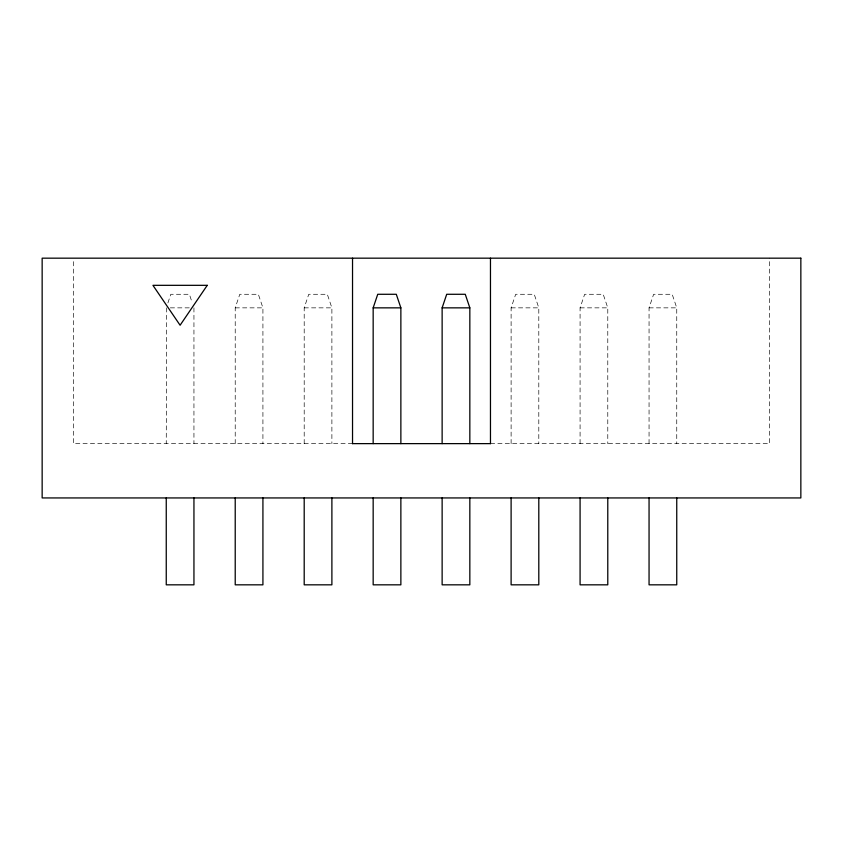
<?xml version="1.0" encoding="UTF-8"?>
<svg xmlns="http://www.w3.org/2000/svg" width="843" height="843" viewBox="0 0 843 843"><rect width="100%" height="100%" fill="white"/><g stroke="black" fill="none" stroke-linecap="round" stroke-linejoin="round"><path stroke-width="0.63" stroke-dasharray="4.21 3.16" d="M167.905 302.922L170.813 294.281L189.369 294.281L192.278 302.922M235.218 443.629L235.218 307.853L239.791 294.281L258.348 294.281L262.921 307.853L262.921 443.629M304.197 443.629L304.197 307.853L308.759 294.281L327.316 294.281L331.889 307.853L331.889 443.629M511.111 443.629L511.111 307.853L515.684 294.281L534.241 294.281L538.803 307.853L538.803 443.629M580.079 443.629L580.079 307.853L584.652 294.281L603.209 294.281L607.782 307.853L607.782 443.629M649.057 443.629L649.057 307.853L653.631 294.281L672.187 294.281L676.75 307.853L676.75 443.629M166.714 307.853L166.25 443.629M170.307 307.853L189.886 307.853M235.218 307.853L262.921 307.853M304.197 307.853L331.889 307.853M511.111 307.853L538.803 307.853M580.079 307.853L607.782 307.853M649.057 307.853L676.75 307.853M352.532 443.629L73.373 443.629L73.373 259.475M490.468 443.629L769.627 443.629L769.627 258.169M193.943 307.853L193.943 443.629"/><path stroke-width="1.26" d="M373.164 443.629L373.164 307.853L377.738 294.281L396.294 294.281L400.868 307.853L400.868 443.629M442.132 443.629L442.132 307.853L446.706 294.281L465.262 294.281L469.836 307.853L469.836 443.629M373.164 307.853L400.868 307.853M442.132 307.853L469.836 307.853M352.406 443.629L490.594 443.629M676.75 497.939L676.75 584.831L649.057 584.831L649.057 497.939M607.782 497.939L607.782 584.831L580.079 584.831L580.079 497.939M538.803 497.939L538.803 584.831L511.111 584.831L511.111 497.939M490.468 258.169L490.468 443.629M469.836 497.939L469.836 584.831L442.132 584.831L442.132 497.939M400.868 497.939L400.868 584.831L373.164 584.831L373.164 497.939M352.532 258.169L352.532 443.629M331.889 497.939L331.889 584.831L304.197 584.831L304.197 497.939M262.921 497.939L262.921 584.831L235.218 584.831L235.218 497.939M193.943 497.939L193.943 584.831L166.25 584.831L166.25 497.939M207.252 285.324L180.096 325.24L152.941 285.324L207.252 285.324M800.85 258.169L42.15 258.169L42.15 497.939L800.85 497.939L800.85 258.169"/></g></svg>
